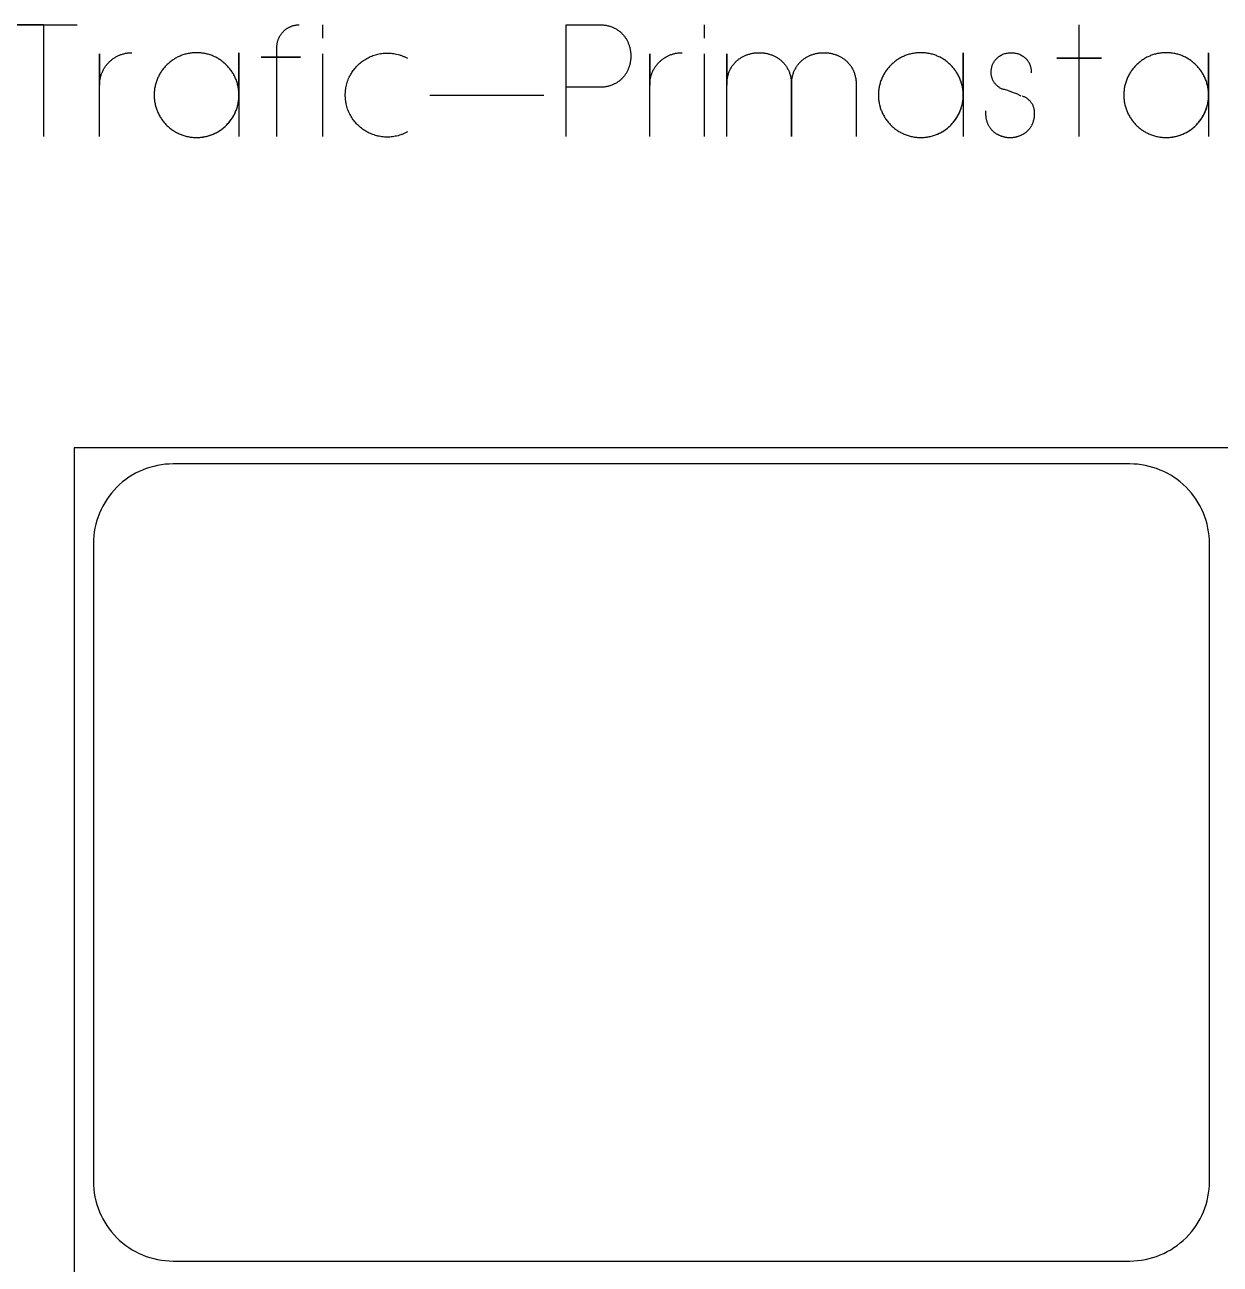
# Model space of a CAD drawing. Extents: x -888 to 5190, y -506 to 2808.
# Drawn here: x 2474 to 3223, y 1928 to 2705 of the extents above; entities that cross this region are included whole.
import ezdxf

# ---------------------------------------------------------------- set-up
doc = ezdxf.new("R2010")
doc.units = 0
doc.layers.add('DEFAULT_LAYER', color=1, linetype='CONTINUOUS')
doc.layers.add('T5_LOGOLAYER_21', color=18, linetype='CONTINUOUS')

msp = doc.modelspace()

# ---------------------------------------------------------------- linework, layer by layer
at = {"layer": 'DEFAULT_LAYER'}
msp.add_lwpolyline([(2504.5, 0), (3724.5, 0), (3724.5, 2440), (2504.5, 2440)], close=True, dxfattribs=at)
msp.add_lwpolyline([(2516.69, 1980, 0.414214), (2566.69, 1930), (3166.69, 1930, 0.414214), (3216.69, 1980), (3216.69, 2380, 0.414214), (3166.69, 2430), (2566.69, 2430, 0.414214), (2516.69, 2380)], format="xyb", close=True, dxfattribs=at)
at = {"layer": 'T5_LOGOLAYER_21'}
for points in [[(2485.57, 2635.47), (2485.57, 2705.47), (2464.57, 2705.47), (2506.57, 2705.47)], [(2631.78, 2635.47), (2631.78, 2685.17), (2621.98, 2685.17), (2646.48, 2685.17), (2631.78, 2685.17), (2631.78, 2691.47), (2631.78, 2691.83), (2631.8, 2692.19), (2631.82, 2692.55), (2631.85, 2692.9), (2631.89, 2693.25), (2631.94, 2693.6), (2632, 2693.95), (2632.07, 2694.29), (2632.14, 2694.63), (2632.22, 2694.97), (2632.31, 2695.3), (2632.41, 2695.63), (2632.52, 2695.96), (2632.63, 2696.28), (2632.76, 2696.6), (2632.89, 2696.91), (2633.02, 2697.23), (2633.17, 2697.53), (2633.32, 2697.84), (2633.48, 2698.14), (2633.64, 2698.43), (2633.81, 2698.72), (2633.99, 2699.01), (2634.18, 2699.29), (2634.37, 2699.57), (2634.57, 2699.84), (2634.77, 2700.11), (2634.98, 2700.37), (2635.2, 2700.63), (2635.42, 2700.88), (2635.65, 2701.12), (2635.89, 2701.36), (2636.13, 2701.6), (2636.37, 2701.83), (2636.62, 2702.05), (2636.88, 2702.27), (2637.14, 2702.48), (2637.41, 2702.68), (2637.68, 2702.88), (2637.96, 2703.07), (2638.24, 2703.26), (2638.52, 2703.44), (2638.82, 2703.61), (2639.11, 2703.77), (2639.41, 2703.93), (2639.71, 2704.08), (2640.02, 2704.23), (2640.33, 2704.36), (2640.65, 2704.49), (2640.97, 2704.61), (2641.29, 2704.73), (2641.62, 2704.83), (2641.95, 2704.93), (2642.28, 2705.02), (2642.62, 2705.11), (2642.96, 2705.18), (2643.3, 2705.25), (2643.65, 2705.3), (2644, 2705.35), (2644.35, 2705.39), (2644.7, 2705.43), (2645.06, 2705.45), (2645.42, 2705.46), (2645.78, 2705.47)], [(2660.48, 2697.07), (2660.48, 2705.47)], [(2813.13, 2635.47), (2813.13, 2705.47), (2834.13, 2705.47), (2834.73, 2705.46), (2835.33, 2705.44), (2835.92, 2705.41), (2836.5, 2705.36), (2837.07, 2705.29), (2837.63, 2705.22), (2838.18, 2705.13), (2838.72, 2705.03), (2839.25, 2704.91), (2839.77, 2704.79), (2840.28, 2704.65), (2840.79, 2704.5), (2841.28, 2704.34), (2841.76, 2704.16), (2842.24, 2703.98), (2842.7, 2703.78), (2843.16, 2703.58), (2843.6, 2703.36), (2844.04, 2703.13), (2844.46, 2702.9), (2844.88, 2702.65), (2845.28, 2702.39), (2845.68, 2702.13), (2846.07, 2701.85), (2846.45, 2701.57), (2846.82, 2701.27), (2847.18, 2700.97), (2847.52, 2700.66), (2847.86, 2700.34), (2848.19, 2700.02), (2848.51, 2699.68), (2848.83, 2699.34), (2849.13, 2699), (2849.42, 2698.64), (2849.7, 2698.28), (2849.97, 2697.91), (2850.24, 2697.54), (2850.49, 2697.16), (2850.74, 2696.77), (2850.97, 2696.38), (2851.19, 2695.98), (2851.41, 2695.58), (2851.62, 2695.17), (2851.81, 2694.76), (2852, 2694.34), (2852.18, 2693.92), (2852.34, 2693.49), (2852.5, 2693.07), (2852.65, 2692.63), (2852.79, 2692.2), (2852.92, 2691.76), (2853.04, 2691.32), (2853.15, 2690.87), (2853.25, 2690.43), (2853.34, 2689.98), (2853.42, 2689.52), (2853.49, 2689.07), (2853.55, 2688.62), (2853.61, 2688.16), (2853.65, 2687.7), (2853.68, 2687.25), (2853.71, 2686.79), (2853.72, 2686.33), (2853.73, 2685.87), (2853.72, 2685.41), (2853.71, 2684.95), (2853.68, 2684.49), (2853.65, 2684.03), (2853.61, 2683.58), (2853.55, 2683.12), (2853.49, 2682.67), (2853.42, 2682.21), (2853.34, 2681.76), (2853.25, 2681.31), (2853.15, 2680.87), (2853.04, 2680.42), (2852.92, 2679.98), (2852.79, 2679.54), (2852.65, 2679.1), (2852.5, 2678.67), (2852.34, 2678.24), (2852.18, 2677.82), (2852, 2677.4), (2851.81, 2676.98), (2851.62, 2676.57), (2851.41, 2676.16), (2851.19, 2675.76), (2850.97, 2675.36), (2850.74, 2674.97), (2850.49, 2674.58), (2850.24, 2674.2), (2849.97, 2673.83), (2849.7, 2673.46), (2849.42, 2673.1), (2849.13, 2672.74), (2848.83, 2672.39), (2848.51, 2672.05), (2848.19, 2671.72), (2847.86, 2671.39), (2847.52, 2671.08), (2847.18, 2670.77), (2846.82, 2670.46), (2846.45, 2670.17), (2846.07, 2669.89), (2845.68, 2669.61), (2845.28, 2669.34), (2844.88, 2669.09), (2844.46, 2668.84), (2844.04, 2668.6), (2843.6, 2668.38), (2843.16, 2668.16), (2842.7, 2667.95), (2842.24, 2667.76), (2841.76, 2667.57), (2841.28, 2667.4), (2840.79, 2667.24), (2840.28, 2667.09), (2839.77, 2666.95), (2839.25, 2666.82), (2838.72, 2666.71), (2838.18, 2666.61), (2837.63, 2666.52), (2837.07, 2666.44), (2836.5, 2666.38), (2835.92, 2666.33), (2835.33, 2666.3), (2834.73, 2666.28), (2834.13, 2666.27), (2813.13, 2666.27)], [(2899.93, 2697.07), (2899.93, 2705.47)], [(3135.03, 2635.47), (3135.03, 2684.47), (3121.03, 2684.47), (3149.03, 2684.47), (3135.03, 2684.47), (3135.03, 2705.47)], [(2520.57, 2635.47), (2520.57, 2687.27), (2520.57, 2667.67), (2520.58, 2668.19), (2520.6, 2668.72), (2520.63, 2669.23), (2520.67, 2669.75), (2520.73, 2670.26), (2520.8, 2670.76), (2520.88, 2671.27), (2520.97, 2671.77), (2521.08, 2672.26), (2521.2, 2672.75), (2521.33, 2673.23), (2521.47, 2673.71), (2521.62, 2674.19), (2521.79, 2674.66), (2521.96, 2675.12), (2522.15, 2675.58), (2522.35, 2676.04), (2522.56, 2676.48), (2522.77, 2676.92), (2523, 2677.36), (2523.24, 2677.79), (2523.49, 2678.21), (2523.75, 2678.63), (2524.02, 2679.03), (2524.3, 2679.44), (2524.59, 2679.83), (2524.88, 2680.22), (2525.19, 2680.6), (2525.5, 2680.97), (2525.83, 2681.34), (2526.16, 2681.69), (2526.5, 2682.04), (2526.85, 2682.38), (2527.2, 2682.71), (2527.57, 2683.04), (2527.94, 2683.35), (2528.32, 2683.66), (2528.71, 2683.96), (2529.1, 2684.24), (2529.51, 2684.52), (2529.92, 2684.79), (2530.33, 2685.05), (2530.75, 2685.3), (2531.18, 2685.54), (2531.62, 2685.77), (2532.06, 2685.99), (2532.51, 2686.19), (2532.96, 2686.39), (2533.42, 2686.58), (2533.88, 2686.75), (2534.35, 2686.92), (2534.83, 2687.07), (2535.31, 2687.21), (2535.79, 2687.34), (2536.28, 2687.46), (2536.78, 2687.57), (2537.27, 2687.66), (2537.78, 2687.74), (2538.28, 2687.81), (2538.79, 2687.87), (2539.31, 2687.91), (2539.83, 2687.95), (2540.35, 2687.96), (2540.87, 2687.97)], [(2581.38, 2634.77), (2582.08, 2634.78), (2582.77, 2634.81), (2583.46, 2634.85), (2584.15, 2634.91), (2584.83, 2634.99), (2585.5, 2635.09), (2586.17, 2635.2), (2586.83, 2635.33), (2587.49, 2635.48), (2588.14, 2635.64), (2588.79, 2635.82), (2589.42, 2636.01), (2590.05, 2636.22), (2590.68, 2636.44), (2591.29, 2636.68), (2591.9, 2636.93), (2592.5, 2637.2), (2593.1, 2637.48), (2593.68, 2637.78), (2594.26, 2638.09), (2594.82, 2638.41), (2595.38, 2638.75), (2595.93, 2639.1), (2596.47, 2639.46), (2597, 2639.84), (2597.52, 2640.23), (2598.04, 2640.63), (2598.54, 2641.04), (2599.03, 2641.47), (2599.51, 2641.9), (2599.98, 2642.35), (2600.43, 2642.81), (2600.88, 2643.28), (2601.32, 2643.76), (2601.74, 2644.25), (2602.15, 2644.75), (2602.55, 2645.27), (2602.94, 2645.79), (2603.31, 2646.32), (2603.68, 2646.86), (2604.03, 2647.41), (2604.36, 2647.97), (2604.68, 2648.53), (2604.99, 2649.11), (2605.29, 2649.69), (2605.57, 2650.29), (2605.84, 2650.89), (2606.09, 2651.49), (2606.33, 2652.11), (2606.55, 2652.73), (2606.76, 2653.36), (2606.95, 2654), (2607.13, 2654.64), (2607.29, 2655.29), (2607.43, 2655.94), (2607.56, 2656.6), (2607.67, 2657.27), (2607.77, 2657.94), (2607.85, 2658.62), (2607.91, 2659.3), (2607.95, 2659.98), (2607.98, 2660.67), (2607.99, 2661.37), (2607.98, 2662.07), (2607.98, 2687.97), (2607.98, 2635.47)], [(2660.48, 2635.47), (2660.48, 2687.27)], [(2713.59, 2638.27), (2713.17, 2638.05), (2712.76, 2637.84), (2712.35, 2637.63), (2711.93, 2637.44), (2711.51, 2637.25), (2711.1, 2637.07), (2710.68, 2636.9), (2710.26, 2636.73), (2709.84, 2636.58), (2709.42, 2636.43), (2708.57, 2636.15), (2707.73, 2635.91), (2706.88, 2635.69), (2706.03, 2635.51), (2705.18, 2635.36), (2704.33, 2635.23), (2703.48, 2635.14), (2702.64, 2635.07), (2701.79, 2635.03), (2700.95, 2635.02), (2700.11, 2635.03), (2699.27, 2635.08), (2698.44, 2635.14), (2697.61, 2635.24), (2696.79, 2635.36), (2695.97, 2635.51), (2695.16, 2635.68), (2694.36, 2635.88), (2693.57, 2636.11), (2692.78, 2636.35), (2692, 2636.62), (2691.23, 2636.92), (2690.47, 2637.24), (2689.73, 2637.58), (2688.99, 2637.94), (2688.26, 2638.33), (2687.55, 2638.74), (2686.85, 2639.17), (2686.16, 2639.62), (2685.49, 2640.09), (2684.83, 2640.59), (2684.19, 2641.1), (2683.56, 2641.63), (2682.95, 2642.19), (2682.36, 2642.76), (2681.78, 2643.35), (2681.22, 2643.96), (2680.68, 2644.59), (2680.16, 2645.23), (2679.66, 2645.9), (2679.18, 2646.58), (2678.72, 2647.27), (2678.28, 2647.99), (2677.87, 2648.72), (2677.47, 2649.46), (2677.1, 2650.22), (2676.76, 2651), (2676.43, 2651.79), (2676.14, 2652.6), (2675.86, 2653.42), (2675.62, 2654.25), (2675.4, 2655.1), (2675.21, 2655.95), (2675.12, 2656.39), (2675.05, 2656.83), (2674.97, 2657.27), (2674.91, 2657.71), (2674.85, 2658.16), (2674.8, 2658.61), (2674.76, 2659.06), (2674.73, 2659.52), (2674.7, 2659.98), (2674.68, 2660.44), (2674.67, 2660.9), (2674.67, 2661.37), (2674.67, 2661.84), (2674.68, 2662.3), (2674.7, 2662.76), (2674.73, 2663.22), (2674.76, 2663.68), (2674.8, 2664.13), (2674.85, 2664.58), (2674.91, 2665.03), (2674.97, 2665.47), (2675.05, 2665.91), (2675.21, 2666.78), (2675.4, 2667.64), (2675.62, 2668.49), (2675.86, 2669.32), (2676.14, 2670.14), (2676.43, 2670.95), (2676.76, 2671.74), (2677.1, 2672.52), (2677.47, 2673.28), (2677.87, 2674.02), (2678.28, 2674.75), (2678.72, 2675.47), (2679.18, 2676.16), (2679.66, 2676.84), (2680.16, 2677.51), (2680.68, 2678.15), (2681.22, 2678.78), (2681.78, 2679.39), (2682.36, 2679.98), (2682.95, 2680.55), (2683.56, 2681.1), (2684.19, 2681.64), (2684.83, 2682.15), (2685.49, 2682.64), (2686.16, 2683.12), (2686.85, 2683.57), (2687.55, 2684), (2688.26, 2684.41), (2688.99, 2684.79), (2689.73, 2685.16), (2690.47, 2685.5), (2691.23, 2685.82), (2692, 2686.11), (2692.78, 2686.38), (2693.57, 2686.63), (2694.36, 2686.86), (2695.16, 2687.05), (2695.97, 2687.23), (2696.79, 2687.37), (2697.61, 2687.5), (2698.44, 2687.59), (2699.27, 2687.66), (2700.11, 2687.71), (2700.95, 2687.72), (2701.79, 2687.71), (2702.64, 2687.67), (2703.48, 2687.6), (2704.33, 2687.51), (2705.18, 2687.38), (2706.03, 2687.23), (2706.88, 2687.04), (2707.73, 2686.83), (2708.57, 2686.59), (2709, 2686.45), (2709.42, 2686.31), (2709.84, 2686.16), (2710.26, 2686.01), (2710.68, 2685.84), (2711.1, 2685.67), (2711.51, 2685.49), (2711.93, 2685.3), (2712.35, 2685.11), (2712.76, 2684.9), (2713.17, 2684.69), (2713.59, 2684.47)], [(2865.63, 2635.47), (2865.63, 2687.27), (2865.63, 2667.67), (2865.63, 2668.19), (2865.65, 2668.72), (2865.68, 2669.23), (2865.72, 2669.75), (2865.78, 2670.26), (2865.85, 2670.76), (2865.93, 2671.27), (2866.03, 2671.77), (2866.13, 2672.26), (2866.25, 2672.75), (2866.38, 2673.23), (2866.52, 2673.71), (2866.68, 2674.19), (2866.84, 2674.66), (2867.02, 2675.12), (2867.2, 2675.58), (2867.4, 2676.04), (2867.61, 2676.48), (2867.83, 2676.92), (2868.06, 2677.36), (2868.3, 2677.79), (2868.55, 2678.21), (2868.8, 2678.63), (2869.07, 2679.03), (2869.35, 2679.44), (2869.64, 2679.83), (2869.94, 2680.22), (2870.24, 2680.6), (2870.56, 2680.97), (2870.88, 2681.34), (2871.21, 2681.69), (2871.55, 2682.04), (2871.9, 2682.38), (2872.26, 2682.71), (2872.62, 2683.04), (2873, 2683.35), (2873.38, 2683.66), (2873.76, 2683.96), (2874.16, 2684.24), (2874.56, 2684.52), (2874.97, 2684.79), (2875.38, 2685.05), (2875.81, 2685.3), (2876.24, 2685.54), (2876.67, 2685.77), (2877.11, 2685.99), (2877.56, 2686.19), (2878.01, 2686.39), (2878.47, 2686.58), (2878.94, 2686.75), (2879.41, 2686.92), (2879.88, 2687.07), (2880.36, 2687.21), (2880.85, 2687.34), (2881.34, 2687.46), (2881.83, 2687.57), (2882.33, 2687.66), (2882.83, 2687.74), (2883.34, 2687.81), (2883.85, 2687.87), (2884.36, 2687.91), (2884.88, 2687.95), (2885.4, 2687.96), (2885.93, 2687.97)], [(2899.93, 2635.47), (2899.93, 2687.27)], [(2913.93, 2635.47), (2913.93, 2687.27), (2913.93, 2667.67), (2913.93, 2668.3), (2913.96, 2668.92), (2913.99, 2669.53), (2914.04, 2670.13), (2914.11, 2670.72), (2914.19, 2671.3), (2914.28, 2671.87), (2914.38, 2672.43), (2914.5, 2672.98), (2914.63, 2673.52), (2914.77, 2674.05), (2914.93, 2674.57), (2915.1, 2675.08), (2915.28, 2675.58), (2915.47, 2676.07), (2915.67, 2676.55), (2915.88, 2677.02), (2916.11, 2677.48), (2916.34, 2677.93), (2916.59, 2678.37), (2916.85, 2678.81), (2917.11, 2679.23), (2917.39, 2679.64), (2917.67, 2680.04), (2917.97, 2680.43), (2918.27, 2680.81), (2918.58, 2681.18), (2918.9, 2681.55), (2919.23, 2681.9), (2919.57, 2682.24), (2919.92, 2682.57), (2920.27, 2682.89), (2920.63, 2683.21), (2921, 2683.51), (2921.37, 2683.8), (2921.75, 2684.08), (2922.14, 2684.36), (2922.54, 2684.62), (2922.94, 2684.87), (2923.34, 2685.11), (2923.75, 2685.35), (2924.17, 2685.57), (2924.59, 2685.78), (2925.02, 2685.99), (2925.45, 2686.18), (2925.89, 2686.36), (2926.33, 2686.54), (2926.77, 2686.7), (2927.22, 2686.85), (2927.67, 2687), (2928.13, 2687.13), (2928.58, 2687.26), (2929.04, 2687.37), (2929.51, 2687.47), (2929.97, 2687.57), (2930.44, 2687.65), (2930.91, 2687.73), (2931.38, 2687.79), (2931.85, 2687.85), (2932.33, 2687.89), (2932.8, 2687.92), (2933.27, 2687.95), (2933.75, 2687.96), (2934.23, 2687.97), (2934.7, 2687.96), (2935.18, 2687.95), (2935.65, 2687.92), (2936.13, 2687.89), (2936.6, 2687.85), (2937.07, 2687.79), (2937.54, 2687.73), (2938.01, 2687.65), (2938.48, 2687.57), (2938.95, 2687.47), (2939.41, 2687.37), (2939.87, 2687.26), (2940.33, 2687.13), (2940.78, 2687), (2941.23, 2686.85), (2941.68, 2686.7), (2942.12, 2686.54), (2942.56, 2686.36), (2943, 2686.18), (2943.43, 2685.99), (2943.86, 2685.78), (2944.28, 2685.57), (2944.7, 2685.35), (2945.11, 2685.11), (2945.52, 2684.87), (2945.92, 2684.62), (2946.31, 2684.36), (2946.7, 2684.08), (2947.08, 2683.8), (2947.45, 2683.51), (2947.82, 2683.21), (2948.18, 2682.89), (2948.54, 2682.57), (2948.88, 2682.24), (2949.22, 2681.9), (2949.55, 2681.55), (2949.87, 2681.18), (2950.18, 2680.81), (2950.48, 2680.43), (2950.78, 2680.04), (2951.06, 2679.64), (2951.34, 2679.23), (2951.61, 2678.81), (2951.86, 2678.37), (2952.11, 2677.93), (2952.34, 2677.48), (2952.57, 2677.02), (2952.78, 2676.55), (2952.98, 2676.07), (2953.18, 2675.58), (2953.35, 2675.08), (2953.52, 2674.57), (2953.68, 2674.05), (2953.82, 2673.52), (2953.95, 2672.98), (2954.07, 2672.43), (2954.18, 2671.87), (2954.27, 2671.3), (2954.34, 2670.72), (2954.41, 2670.13), (2954.46, 2669.53), (2954.5, 2668.92), (2954.52, 2668.3), (2954.53, 2667.67), (2954.53, 2635.47), (2954.53, 2667.67), (2954.53, 2668.3), (2954.56, 2668.92), (2954.59, 2669.53), (2954.64, 2670.13), (2954.71, 2670.72), (2954.79, 2671.3), (2954.88, 2671.87), (2954.98, 2672.43), (2955.1, 2672.98), (2955.23, 2673.52), (2955.37, 2674.05), (2955.53, 2674.57), (2955.7, 2675.08), (2955.88, 2675.58), (2956.07, 2676.07), (2956.27, 2676.55), (2956.48, 2677.02), (2956.71, 2677.48), (2956.94, 2677.93), (2957.19, 2678.37), (2957.45, 2678.81), (2957.71, 2679.23), (2957.99, 2679.64), (2958.27, 2680.04), (2958.57, 2680.43), (2958.87, 2680.81), (2959.18, 2681.18), (2959.5, 2681.55), (2959.83, 2681.9), (2960.17, 2682.24), (2960.52, 2682.57), (2960.87, 2682.89), (2961.23, 2683.21), (2961.6, 2683.51), (2961.97, 2683.8), (2962.35, 2684.08), (2962.74, 2684.36), (2963.14, 2684.62), (2963.54, 2684.87), (2963.94, 2685.11), (2964.35, 2685.35), (2964.77, 2685.57), (2965.19, 2685.78), (2965.62, 2685.99), (2966.05, 2686.18), (2966.49, 2686.36), (2966.93, 2686.54), (2967.37, 2686.7), (2967.82, 2686.85), (2968.27, 2687), (2968.73, 2687.13), (2969.18, 2687.26), (2969.64, 2687.37), (2970.11, 2687.47), (2970.57, 2687.57), (2971.04, 2687.65), (2971.51, 2687.73), (2971.98, 2687.79), (2972.45, 2687.85), (2972.93, 2687.89), (2973.4, 2687.92), (2973.87, 2687.95), (2974.35, 2687.96), (2974.83, 2687.97), (2975.3, 2687.96), (2975.78, 2687.95), (2976.25, 2687.92), (2976.73, 2687.89), (2977.2, 2687.85), (2977.67, 2687.79), (2978.14, 2687.73), (2978.61, 2687.65), (2979.08, 2687.57), (2979.55, 2687.47), (2980.01, 2687.37), (2980.47, 2687.26), (2980.93, 2687.13), (2981.38, 2687), (2981.83, 2686.85), (2982.28, 2686.7), (2982.72, 2686.54), (2983.16, 2686.36), (2983.6, 2686.18), (2984.03, 2685.99), (2984.46, 2685.78), (2984.88, 2685.57), (2985.3, 2685.35), (2985.71, 2685.11), (2986.12, 2684.87), (2986.52, 2684.62), (2986.91, 2684.36), (2987.3, 2684.08), (2987.68, 2683.8), (2988.05, 2683.51), (2988.42, 2683.21), (2988.78, 2682.89), (2989.14, 2682.57), (2989.48, 2682.24), (2989.82, 2681.9), (2990.15, 2681.55), (2990.47, 2681.18), (2990.78, 2680.81), (2991.08, 2680.43), (2991.38, 2680.04), (2991.66, 2679.64), (2991.94, 2679.23), (2992.21, 2678.81), (2992.46, 2678.37), (2992.71, 2677.93), (2992.94, 2677.48), (2993.17, 2677.02), (2993.38, 2676.55), (2993.58, 2676.07), (2993.78, 2675.58), (2993.95, 2675.08), (2994.12, 2674.57), (2994.28, 2674.05), (2994.42, 2673.52), (2994.55, 2672.98), (2994.67, 2672.43), (2994.78, 2671.87), (2994.87, 2671.3), (2994.94, 2670.72), (2995.01, 2670.13), (2995.06, 2669.53), (2995.1, 2668.92), (2995.12, 2668.3), (2995.13, 2667.67), (2995.13, 2635.47)], [(3035.63, 2634.77), (3036.33, 2634.78), (3037.03, 2634.81), (3037.72, 2634.85), (3038.4, 2634.91), (3039.08, 2634.99), (3039.76, 2635.09), (3040.42, 2635.2), (3041.09, 2635.33), (3041.74, 2635.48), (3042.4, 2635.64), (3043.04, 2635.82), (3043.68, 2636.01), (3044.31, 2636.22), (3044.93, 2636.44), (3045.55, 2636.68), (3046.16, 2636.93), (3046.76, 2637.2), (3047.35, 2637.48), (3047.93, 2637.78), (3048.51, 2638.09), (3049.08, 2638.41), (3049.64, 2638.75), (3050.19, 2639.1), (3050.73, 2639.46), (3051.26, 2639.84), (3051.78, 2640.23), (3052.29, 2640.63), (3052.79, 2641.04), (3053.28, 2641.47), (3053.76, 2641.9), (3054.23, 2642.35), (3054.69, 2642.81), (3055.13, 2643.28), (3055.57, 2643.76), (3055.99, 2644.25), (3056.41, 2644.75), (3056.81, 2645.27), (3057.19, 2645.79), (3057.57, 2646.32), (3057.93, 2646.86), (3058.28, 2647.41), (3058.62, 2647.97), (3058.94, 2648.53), (3059.25, 2649.11), (3059.54, 2649.69), (3059.82, 2650.29), (3060.09, 2650.89), (3060.34, 2651.49), (3060.58, 2652.11), (3060.8, 2652.73), (3061.01, 2653.36), (3061.2, 2654), (3061.38, 2654.64), (3061.54, 2655.29), (3061.68, 2655.94), (3061.81, 2656.6), (3061.93, 2657.27), (3062.02, 2657.94), (3062.1, 2658.62), (3062.16, 2659.3), (3062.21, 2659.98), (3062.23, 2660.67), (3062.24, 2661.37), (3062.23, 2662.07), (3062.23, 2687.97), (3062.23, 2635.47)], [(3098.63, 2660.67), (3095.83, 2662.07), (3093.73, 2662.77), (3090.23, 2664.17), (3088.13, 2664.87), (3087.43, 2664.87), (3087.01, 2665.02), (3086.6, 2665.19), (3086.2, 2665.37), (3085.81, 2665.57), (3085.43, 2665.78), (3085.06, 2666), (3084.7, 2666.24), (3084.34, 2666.49), (3084, 2666.76), (3083.67, 2667.03), (3083.35, 2667.32), (3083.05, 2667.62), (3082.75, 2667.92), (3082.47, 2668.24), (3082.2, 2668.57), (3081.94, 2668.91), (3081.69, 2669.26), (3081.46, 2669.62), (3081.24, 2669.99), (3081.03, 2670.36), (3080.84, 2670.74), (3080.66, 2671.13), (3080.5, 2671.53), (3080.35, 2671.94), (3080.22, 2672.35), (3080.1, 2672.76), (3080, 2673.19), (3079.91, 2673.61), (3079.84, 2674.05), (3079.79, 2674.48), (3079.75, 2674.92), (3079.73, 2675.37), (3079.74, 2675.76), (3079.75, 2676.14), (3079.77, 2676.52), (3079.8, 2676.89), (3079.85, 2677.26), (3079.89, 2677.62), (3079.95, 2677.97), (3080.02, 2678.32), (3080.09, 2678.66), (3080.17, 2679), (3080.26, 2679.33), (3080.36, 2679.65), (3080.46, 2679.97), (3080.57, 2680.28), (3080.69, 2680.58), (3080.82, 2680.88), (3080.95, 2681.17), (3081.09, 2681.46), (3081.23, 2681.74), (3081.39, 2682.01), (3081.54, 2682.28), (3081.71, 2682.54), (3081.88, 2682.8), (3082.06, 2683.05), (3082.24, 2683.29), (3082.43, 2683.53), (3082.62, 2683.76), (3082.82, 2683.98), (3083.03, 2684.2), (3083.24, 2684.41), (3083.45, 2684.62), (3083.67, 2684.82), (3083.89, 2685.01), (3084.12, 2685.2), (3084.59, 2685.56), (3085.08, 2685.89), (3085.58, 2686.2), (3086.09, 2686.48), (3086.62, 2686.74), (3087.16, 2686.97), (3087.71, 2687.18), (3088.26, 2687.37), (3088.83, 2687.53), (3089.4, 2687.66), (3089.98, 2687.77), (3090.57, 2687.86), (3091.15, 2687.92), (3091.74, 2687.96), (3092.33, 2687.97), (3092.92, 2687.96), (3093.51, 2687.92), (3094.1, 2687.86), (3094.68, 2687.77), (3095.26, 2687.66), (3095.83, 2687.53), (3096.4, 2687.37), (3096.96, 2687.18), (3097.51, 2686.97), (3098.05, 2686.74), (3098.57, 2686.48), (3099.09, 2686.2), (3099.59, 2685.89), (3100.07, 2685.56), (3100.54, 2685.2), (3100.77, 2685.01), (3101, 2684.82), (3101.21, 2684.62), (3101.43, 2684.41), (3101.64, 2684.2), (3101.84, 2683.98), (3102.04, 2683.76), (3102.24, 2683.53), (3102.42, 2683.29), (3102.61, 2683.05), (3102.78, 2682.8), (3102.96, 2682.54), (3103.12, 2682.28), (3103.28, 2682.01), (3103.43, 2681.74), (3103.58, 2681.46), (3103.72, 2681.17), (3103.85, 2680.88), (3103.98, 2680.58), (3104.09, 2680.28), (3104.21, 2679.97), (3104.31, 2679.65), (3104.41, 2679.33), (3104.5, 2679), (3104.58, 2678.66), (3104.65, 2678.32), (3104.71, 2677.97), (3104.77, 2677.62), (3104.82, 2677.26), (3104.86, 2676.89), (3104.89, 2676.52), (3104.91, 2676.14), (3104.93, 2675.76), (3104.93, 2675.37)], [(3189.54, 2634.77), (3190.24, 2634.78), (3190.93, 2634.81), (3191.62, 2634.85), (3192.31, 2634.91), (3192.99, 2634.99), (3193.66, 2635.09), (3194.33, 2635.2), (3194.99, 2635.33), (3195.65, 2635.48), (3196.3, 2635.64), (3196.95, 2635.82), (3197.58, 2636.01), (3198.21, 2636.22), (3198.84, 2636.44), (3199.45, 2636.68), (3200.06, 2636.93), (3200.66, 2637.2), (3201.26, 2637.48), (3201.84, 2637.78), (3202.42, 2638.09), (3202.98, 2638.41), (3203.54, 2638.75), (3204.09, 2639.1), (3204.63, 2639.46), (3205.16, 2639.84), (3205.68, 2640.23), (3206.2, 2640.63), (3206.7, 2641.04), (3207.19, 2641.47), (3207.67, 2641.9), (3208.14, 2642.35), (3208.59, 2642.81), (3209.04, 2643.28), (3209.48, 2643.76), (3209.9, 2644.25), (3210.31, 2644.75), (3210.71, 2645.27), (3211.1, 2645.79), (3211.47, 2646.32), (3211.84, 2646.86), (3212.19, 2647.41), (3212.52, 2647.97), (3212.84, 2648.53), (3213.15, 2649.11), (3213.45, 2649.69), (3213.73, 2650.29), (3214, 2650.89), (3214.25, 2651.49), (3214.49, 2652.11), (3214.71, 2652.73), (3214.92, 2653.36), (3215.11, 2654), (3215.29, 2654.64), (3215.45, 2655.29), (3215.59, 2655.94), (3215.72, 2656.6), (3215.83, 2657.27), (3215.93, 2657.94), (3216.01, 2658.62), (3216.07, 2659.3), (3216.11, 2659.98), (3216.14, 2660.67), (3216.15, 2661.37), (3216.14, 2662.07), (3216.14, 2687.97), (3216.14, 2635.47)], [(2727.73, 2661.37), (2799.13, 2661.37)], [(3076.23, 2651.57), (3076.23, 2650.17), (3076.24, 2649.69), (3076.25, 2649.22), (3076.28, 2648.76), (3076.32, 2648.3), (3076.37, 2647.86), (3076.43, 2647.42), (3076.5, 2646.98), (3076.58, 2646.56), (3076.67, 2646.14), (3076.77, 2645.73), (3076.88, 2645.33), (3076.99, 2644.94), (3077.12, 2644.55), (3077.26, 2644.17), (3077.4, 2643.8), (3077.56, 2643.43), (3077.72, 2643.07), (3077.89, 2642.72), (3078.07, 2642.38), (3078.25, 2642.05), (3078.45, 2641.72), (3078.65, 2641.4), (3078.86, 2641.09), (3079.08, 2640.78), (3079.3, 2640.49), (3079.53, 2640.2), (3079.77, 2639.92), (3080.01, 2639.64), (3080.26, 2639.37), (3080.52, 2639.12), (3080.78, 2638.86), (3081.05, 2638.62), (3081.32, 2638.38), (3081.6, 2638.15), (3081.88, 2637.93), (3082.17, 2637.72), (3082.47, 2637.51), (3082.76, 2637.31), (3083.07, 2637.12), (3083.38, 2636.93), (3083.69, 2636.76), (3084, 2636.59), (3084.33, 2636.43), (3084.65, 2636.27), (3084.98, 2636.13), (3085.31, 2635.99), (3085.64, 2635.86), (3085.98, 2635.73), (3086.32, 2635.61), (3086.66, 2635.51), (3087.01, 2635.4), (3087.35, 2635.31), (3087.7, 2635.22), (3088.05, 2635.14), (3088.41, 2635.07), (3088.76, 2635.01), (3089.12, 2634.95), (3089.47, 2634.9), (3089.83, 2634.86), (3090.19, 2634.83), (3090.55, 2634.8), (3090.91, 2634.78), (3091.27, 2634.77), (3091.63, 2634.77), (3091.99, 2634.77), (3092.35, 2634.78), (3092.71, 2634.8), (3093.07, 2634.83), (3093.43, 2634.86), (3093.79, 2634.9), (3094.15, 2634.95), (3094.51, 2635.01), (3094.86, 2635.07), (3095.21, 2635.14), (3095.56, 2635.22), (3095.91, 2635.31), (3096.26, 2635.4), (3096.61, 2635.51), (3096.95, 2635.61), (3097.29, 2635.73), (3097.62, 2635.86), (3097.96, 2635.99), (3098.29, 2636.13), (3098.62, 2636.27), (3098.94, 2636.43), (3099.26, 2636.59), (3099.58, 2636.76), (3099.89, 2636.93), (3100.2, 2637.12), (3100.5, 2637.31), (3100.8, 2637.51), (3101.09, 2637.72), (3101.38, 2637.93), (3101.67, 2638.15), (3101.95, 2638.38), (3102.22, 2638.62), (3102.49, 2638.86), (3102.75, 2639.12), (3103.01, 2639.37), (3103.26, 2639.64), (3103.5, 2639.92), (3103.74, 2640.2), (3103.97, 2640.49), (3104.19, 2640.78), (3104.41, 2641.09), (3104.62, 2641.4), (3104.82, 2641.72), (3105.01, 2642.05), (3105.2, 2642.38), (3105.38, 2642.72), (3105.55, 2643.07), (3105.71, 2643.43), (3105.86, 2643.8), (3106.01, 2644.17), (3106.14, 2644.55), (3106.27, 2644.94), (3106.39, 2645.33), (3106.5, 2645.73), (3106.6, 2646.14), (3106.69, 2646.56), (3106.77, 2646.98), (3106.84, 2647.42), (3106.9, 2647.86), (3106.94, 2648.3), (3106.98, 2648.76), (3107.01, 2649.22), (3107.03, 2649.69), (3107.03, 2650.17), (3107.02, 2650.62), (3107, 2651.06), (3106.96, 2651.51), (3106.89, 2651.94), (3106.82, 2652.37), (3106.72, 2652.8), (3106.61, 2653.22), (3106.48, 2653.64), (3106.34, 2654.05), (3106.18, 2654.45), (3106, 2654.84), (3105.81, 2655.23), (3105.61, 2655.61), (3105.39, 2655.98), (3105.16, 2656.34), (3104.91, 2656.69), (3104.65, 2657.03), (3104.38, 2657.36), (3104.09, 2657.68), (3103.79, 2657.99), (3103.48, 2658.28), (3103.16, 2658.57), (3102.82, 2658.84), (3102.48, 2659.1), (3102.12, 2659.35), (3101.75, 2659.58), (3101.37, 2659.8), (3100.98, 2660), (3100.58, 2660.19), (3100.18, 2660.37), (3099.76, 2660.53), (3099.33, 2660.67)]]:
    msp.add_lwpolyline(points, dxfattribs=at)
for points in [[(2581.38, 2634.77), (2582.07, 2634.78), (2582.75, 2634.8), (2583.43, 2634.85), (2584.1, 2634.91), (2584.77, 2634.98), (2585.43, 2635.08), (2586.09, 2635.18), (2586.74, 2635.31), (2587.39, 2635.45), (2588.03, 2635.61), (2588.66, 2635.78), (2589.29, 2635.96), (2589.91, 2636.17), (2590.53, 2636.38), (2591.13, 2636.61), (2591.73, 2636.86), (2592.33, 2637.12), (2592.91, 2637.39), (2593.49, 2637.68), (2594.06, 2637.98), (2594.62, 2638.29), (2595.17, 2638.62), (2595.72, 2638.96), (2596.25, 2639.31), (2596.78, 2639.68), (2597.29, 2640.05), (2597.8, 2640.44), (2598.3, 2640.84), (2598.79, 2641.26), (2599.26, 2641.68), (2599.73, 2642.11), (2600.19, 2642.56), (2600.63, 2643.02), (2601.07, 2643.48), (2601.49, 2643.96), (2601.91, 2644.45), (2602.31, 2644.95), (2602.69, 2645.45), (2603.07, 2645.97), (2603.44, 2646.5), (2603.79, 2647.03), (2604.13, 2647.58), (2604.46, 2648.13), (2604.77, 2648.69), (2605.07, 2649.26), (2605.36, 2649.84), (2605.63, 2650.42), (2605.89, 2651.02), (2606.13, 2651.62), (2606.37, 2652.22), (2606.58, 2652.84), (2606.78, 2653.46), (2606.97, 2654.09), (2607.14, 2654.72), (2607.3, 2655.36), (2607.44, 2656.01), (2607.56, 2656.66), (2607.67, 2657.32), (2607.77, 2657.98), (2607.84, 2658.65), (2607.9, 2659.32), (2607.94, 2660), (2607.97, 2660.68), (2607.98, 2661.37), (2607.97, 2662.06), (2607.94, 2662.74), (2607.9, 2663.42), (2607.84, 2664.09), (2607.77, 2664.76), (2607.67, 2665.42), (2607.56, 2666.08), (2607.44, 2666.73), (2607.3, 2667.38), (2607.14, 2668.02), (2606.97, 2668.65), (2606.78, 2669.28), (2606.58, 2669.9), (2606.37, 2670.51), (2606.13, 2671.12), (2605.89, 2671.72), (2605.63, 2672.32), (2605.36, 2672.9), (2605.07, 2673.48), (2604.77, 2674.05), (2604.46, 2674.61), (2604.13, 2675.16), (2603.79, 2675.71), (2603.44, 2676.24), (2603.07, 2676.77), (2602.69, 2677.28), (2602.31, 2677.79), (2601.91, 2678.29), (2601.49, 2678.78), (2601.07, 2679.25), (2600.63, 2679.72), (2600.19, 2680.18), (2599.73, 2680.62), (2599.26, 2681.06), (2598.79, 2681.48), (2598.3, 2681.89), (2597.8, 2682.3), (2597.29, 2682.68), (2596.78, 2683.06), (2596.25, 2683.43), (2595.72, 2683.78), (2595.17, 2684.12), (2594.62, 2684.44), (2594.06, 2684.76), (2593.49, 2685.06), (2592.91, 2685.35), (2592.33, 2685.62), (2591.73, 2685.88), (2591.13, 2686.12), (2590.53, 2686.35), (2589.91, 2686.57), (2589.29, 2686.77), (2588.66, 2686.96), (2588.03, 2687.13), (2587.39, 2687.29), (2586.74, 2687.43), (2586.09, 2687.55), (2585.43, 2687.66), (2584.77, 2687.76), (2584.1, 2687.83), (2583.43, 2687.89), (2582.75, 2687.93), (2582.07, 2687.96), (2581.38, 2687.97), (2580.69, 2687.96), (2580.01, 2687.93), (2579.33, 2687.89), (2578.66, 2687.83), (2577.99, 2687.76), (2577.33, 2687.66), (2576.67, 2687.55), (2576.02, 2687.43), (2575.37, 2687.29), (2574.73, 2687.13), (2574.1, 2686.96), (2573.47, 2686.77), (2572.85, 2686.57), (2572.23, 2686.35), (2571.63, 2686.12), (2571.03, 2685.88), (2570.43, 2685.62), (2569.85, 2685.35), (2569.27, 2685.06), (2568.7, 2684.76), (2568.14, 2684.44), (2567.59, 2684.12), (2567.04, 2683.78), (2566.51, 2683.43), (2565.98, 2683.06), (2565.46, 2682.68), (2564.96, 2682.3), (2564.46, 2681.89), (2563.97, 2681.48), (2563.49, 2681.06), (2563.03, 2680.62), (2562.57, 2680.18), (2562.12, 2679.72), (2561.69, 2679.25), (2561.27, 2678.78), (2560.85, 2678.29), (2560.45, 2677.79), (2560.06, 2677.28), (2559.69, 2676.77), (2559.32, 2676.24), (2558.97, 2675.71), (2558.63, 2675.16), (2558.3, 2674.61), (2557.99, 2674.05), (2557.69, 2673.48), (2557.4, 2672.9), (2557.13, 2672.32), (2556.87, 2671.72), (2556.62, 2671.12), (2556.39, 2670.51), (2556.18, 2669.9), (2555.98, 2669.28), (2555.79, 2668.65), (2555.62, 2668.02), (2555.46, 2667.38), (2555.32, 2666.73), (2555.19, 2666.08), (2555.09, 2665.42), (2554.99, 2664.76), (2554.92, 2664.09), (2554.86, 2663.42), (2554.81, 2662.74), (2554.79, 2662.06), (2554.78, 2661.37), (2554.79, 2660.68), (2554.81, 2660), (2554.86, 2659.32), (2554.92, 2658.65), (2554.99, 2657.98), (2555.09, 2657.32), (2555.19, 2656.66), (2555.32, 2656.01), (2555.46, 2655.36), (2555.62, 2654.72), (2555.79, 2654.09), (2555.98, 2653.46), (2556.18, 2652.84), (2556.39, 2652.22), (2556.62, 2651.62), (2556.87, 2651.02), (2557.13, 2650.42), (2557.4, 2649.84), (2557.69, 2649.26), (2557.99, 2648.69), (2558.3, 2648.13), (2558.63, 2647.58), (2558.97, 2647.03), (2559.32, 2646.5), (2559.69, 2645.97), (2560.06, 2645.45), (2560.45, 2644.95), (2560.85, 2644.45), (2561.27, 2643.96), (2561.69, 2643.48), (2562.12, 2643.02), (2562.57, 2642.56), (2563.03, 2642.11), (2563.49, 2641.68), (2563.97, 2641.26), (2564.46, 2640.84), (2564.96, 2640.44), (2565.46, 2640.05), (2565.98, 2639.68), (2566.51, 2639.31), (2567.04, 2638.96), (2567.59, 2638.62), (2568.14, 2638.29), (2568.7, 2637.98), (2569.27, 2637.68), (2569.85, 2637.39), (2570.43, 2637.12), (2571.03, 2636.86), (2571.63, 2636.61), (2572.23, 2636.38), (2572.85, 2636.17), (2573.47, 2635.96), (2574.1, 2635.78), (2574.73, 2635.61), (2575.37, 2635.45), (2576.02, 2635.31), (2576.67, 2635.18), (2577.33, 2635.08), (2577.99, 2634.98), (2578.66, 2634.91), (2579.33, 2634.85), (2580.01, 2634.8), (2580.69, 2634.78)], [(3035.63, 2634.77), (3036.32, 2634.78), (3037, 2634.8), (3037.68, 2634.85), (3038.35, 2634.91), (3039.02, 2634.98), (3039.68, 2635.08), (3040.34, 2635.18), (3040.99, 2635.31), (3041.64, 2635.45), (3042.28, 2635.61), (3042.91, 2635.78), (3043.54, 2635.96), (3044.16, 2636.17), (3044.78, 2636.38), (3045.39, 2636.61), (3045.99, 2636.86), (3046.58, 2637.12), (3047.16, 2637.39), (3047.74, 2637.68), (3048.31, 2637.98), (3048.87, 2638.29), (3049.43, 2638.62), (3049.97, 2638.96), (3050.5, 2639.31), (3051.03, 2639.68), (3051.55, 2640.05), (3052.06, 2640.44), (3052.55, 2640.84), (3053.04, 2641.26), (3053.52, 2641.68), (3053.99, 2642.11), (3054.44, 2642.56), (3054.89, 2643.02), (3055.32, 2643.48), (3055.75, 2643.96), (3056.16, 2644.45), (3056.56, 2644.95), (3056.95, 2645.45), (3057.33, 2645.97), (3057.69, 2646.5), (3058.04, 2647.03), (3058.38, 2647.58), (3058.71, 2648.13), (3059.02, 2648.69), (3059.32, 2649.26), (3059.61, 2649.84), (3059.88, 2650.42), (3060.14, 2651.02), (3060.39, 2651.62), (3060.62, 2652.22), (3060.84, 2652.84), (3061.04, 2653.46), (3061.22, 2654.09), (3061.4, 2654.72), (3061.55, 2655.36), (3061.69, 2656.01), (3061.82, 2656.66), (3061.93, 2657.32), (3062.02, 2657.98), (3062.1, 2658.65), (3062.16, 2659.32), (3062.2, 2660), (3062.22, 2660.68), (3062.23, 2661.37), (3062.22, 2662.06), (3062.2, 2662.74), (3062.16, 2663.42), (3062.1, 2664.09), (3062.02, 2664.76), (3061.93, 2665.42), (3061.82, 2666.08), (3061.69, 2666.73), (3061.55, 2667.38), (3061.4, 2668.02), (3061.22, 2668.65), (3061.04, 2669.28), (3060.84, 2669.9), (3060.62, 2670.51), (3060.39, 2671.12), (3060.14, 2671.72), (3059.88, 2672.32), (3059.61, 2672.9), (3059.32, 2673.48), (3059.02, 2674.05), (3058.71, 2674.61), (3058.38, 2675.16), (3058.04, 2675.71), (3057.69, 2676.24), (3057.33, 2676.77), (3056.95, 2677.28), (3056.56, 2677.79), (3056.16, 2678.29), (3055.75, 2678.78), (3055.32, 2679.25), (3054.89, 2679.72), (3054.44, 2680.18), (3053.99, 2680.62), (3053.52, 2681.06), (3053.04, 2681.48), (3052.55, 2681.89), (3052.06, 2682.3), (3051.55, 2682.68), (3051.03, 2683.06), (3050.5, 2683.43), (3049.97, 2683.78), (3049.43, 2684.12), (3048.87, 2684.44), (3048.31, 2684.76), (3047.74, 2685.06), (3047.16, 2685.35), (3046.58, 2685.62), (3045.99, 2685.88), (3045.39, 2686.12), (3044.78, 2686.35), (3044.16, 2686.57), (3043.54, 2686.77), (3042.91, 2686.96), (3042.28, 2687.13), (3041.64, 2687.29), (3040.99, 2687.43), (3040.34, 2687.55), (3039.68, 2687.66), (3039.02, 2687.76), (3038.35, 2687.83), (3037.68, 2687.89), (3037, 2687.93), (3036.32, 2687.96), (3035.63, 2687.97), (3034.95, 2687.96), (3034.26, 2687.93), (3033.59, 2687.89), (3032.91, 2687.83), (3032.24, 2687.76), (3031.58, 2687.66), (3030.92, 2687.55), (3030.27, 2687.43), (3029.63, 2687.29), (3028.98, 2687.13), (3028.35, 2686.96), (3027.72, 2686.77), (3027.1, 2686.57), (3026.49, 2686.35), (3025.88, 2686.12), (3025.28, 2685.88), (3024.69, 2685.62), (3024.1, 2685.35), (3023.52, 2685.06), (3022.95, 2684.76), (3022.39, 2684.44), (3021.84, 2684.12), (3021.3, 2683.78), (3020.76, 2683.43), (3020.23, 2683.06), (3019.72, 2682.68), (3019.21, 2682.3), (3018.71, 2681.89), (3018.22, 2681.48), (3017.75, 2681.06), (3017.28, 2680.62), (3016.82, 2680.18), (3016.38, 2679.72), (3015.94, 2679.25), (3015.52, 2678.78), (3015.11, 2678.29), (3014.71, 2677.79), (3014.32, 2677.28), (3013.94, 2676.77), (3013.58, 2676.24), (3013.22, 2675.71), (3012.88, 2675.16), (3012.56, 2674.61), (3012.24, 2674.05), (3011.94, 2673.48), (3011.66, 2672.9), (3011.38, 2672.32), (3011.12, 2671.72), (3010.88, 2671.12), (3010.65, 2670.51), (3010.43, 2669.9), (3010.23, 2669.28), (3010.04, 2668.65), (3009.87, 2668.02), (3009.71, 2667.38), (3009.57, 2666.73), (3009.45, 2666.08), (3009.34, 2665.42), (3009.25, 2664.76), (3009.17, 2664.09), (3009.11, 2663.42), (3009.07, 2662.74), (3009.04, 2662.06), (3009.03, 2661.37), (3009.04, 2660.68), (3009.07, 2660), (3009.11, 2659.32), (3009.17, 2658.65), (3009.25, 2657.98), (3009.34, 2657.32), (3009.45, 2656.66), (3009.57, 2656.01), (3009.71, 2655.36), (3009.87, 2654.72), (3010.04, 2654.09), (3010.23, 2653.46), (3010.43, 2652.84), (3010.65, 2652.22), (3010.88, 2651.62), (3011.12, 2651.02), (3011.38, 2650.42), (3011.66, 2649.84), (3011.94, 2649.26), (3012.24, 2648.69), (3012.56, 2648.13), (3012.88, 2647.58), (3013.22, 2647.03), (3013.58, 2646.5), (3013.94, 2645.97), (3014.32, 2645.45), (3014.71, 2644.95), (3015.11, 2644.45), (3015.52, 2643.96), (3015.94, 2643.48), (3016.38, 2643.02), (3016.82, 2642.56), (3017.28, 2642.11), (3017.75, 2641.68), (3018.22, 2641.26), (3018.71, 2640.84), (3019.21, 2640.44), (3019.72, 2640.05), (3020.23, 2639.68), (3020.76, 2639.31), (3021.3, 2638.96), (3021.84, 2638.62), (3022.39, 2638.29), (3022.95, 2637.98), (3023.52, 2637.68), (3024.1, 2637.39), (3024.69, 2637.12), (3025.28, 2636.86), (3025.88, 2636.61), (3026.49, 2636.38), (3027.1, 2636.17), (3027.72, 2635.96), (3028.35, 2635.78), (3028.98, 2635.61), (3029.63, 2635.45), (3030.27, 2635.31), (3030.92, 2635.18), (3031.58, 2635.08), (3032.24, 2634.98), (3032.91, 2634.91), (3033.59, 2634.85), (3034.26, 2634.8), (3034.95, 2634.78)], [(3189.54, 2634.77), (3190.23, 2634.78), (3190.91, 2634.8), (3191.59, 2634.85), (3192.26, 2634.91), (3192.93, 2634.98), (3193.59, 2635.08), (3194.25, 2635.18), (3194.9, 2635.31), (3195.55, 2635.45), (3196.19, 2635.61), (3196.82, 2635.78), (3197.45, 2635.96), (3198.07, 2636.17), (3198.69, 2636.38), (3199.29, 2636.61), (3199.89, 2636.86), (3200.49, 2637.12), (3201.07, 2637.39), (3201.65, 2637.68), (3202.22, 2637.98), (3202.78, 2638.29), (3203.33, 2638.62), (3203.88, 2638.96), (3204.41, 2639.31), (3204.94, 2639.68), (3205.45, 2640.05), (3205.96, 2640.44), (3206.46, 2640.84), (3206.95, 2641.26), (3207.42, 2641.68), (3207.89, 2642.11), (3208.35, 2642.56), (3208.79, 2643.02), (3209.23, 2643.48), (3209.65, 2643.96), (3210.07, 2644.45), (3210.47, 2644.95), (3210.85, 2645.45), (3211.23, 2645.97), (3211.6, 2646.5), (3211.95, 2647.03), (3212.29, 2647.58), (3212.62, 2648.13), (3212.93, 2648.69), (3213.23, 2649.26), (3213.52, 2649.84), (3213.79, 2650.42), (3214.05, 2651.02), (3214.29, 2651.62), (3214.53, 2652.22), (3214.74, 2652.84), (3214.94, 2653.46), (3215.13, 2654.09), (3215.3, 2654.72), (3215.46, 2655.36), (3215.6, 2656.01), (3215.72, 2656.66), (3215.83, 2657.32), (3215.93, 2657.98), (3216, 2658.65), (3216.06, 2659.32), (3216.1, 2660), (3216.13, 2660.68), (3216.14, 2661.37), (3216.13, 2662.06), (3216.1, 2662.74), (3216.06, 2663.42), (3216, 2664.09), (3215.93, 2664.76), (3215.83, 2665.42), (3215.72, 2666.08), (3215.6, 2666.73), (3215.46, 2667.38), (3215.3, 2668.02), (3215.13, 2668.65), (3214.94, 2669.28), (3214.74, 2669.9), (3214.53, 2670.51), (3214.29, 2671.12), (3214.05, 2671.72), (3213.79, 2672.32), (3213.52, 2672.9), (3213.23, 2673.48), (3212.93, 2674.05), (3212.62, 2674.61), (3212.29, 2675.16), (3211.95, 2675.71), (3211.6, 2676.24), (3211.23, 2676.77), (3210.85, 2677.28), (3210.47, 2677.79), (3210.07, 2678.29), (3209.65, 2678.78), (3209.23, 2679.25), (3208.79, 2679.72), (3208.35, 2680.18), (3207.89, 2680.62), (3207.42, 2681.06), (3206.95, 2681.48), (3206.46, 2681.89), (3205.96, 2682.3), (3205.45, 2682.68), (3204.94, 2683.06), (3204.41, 2683.43), (3203.88, 2683.78), (3203.33, 2684.12), (3202.78, 2684.44), (3202.22, 2684.76), (3201.65, 2685.06), (3201.07, 2685.35), (3200.49, 2685.62), (3199.89, 2685.88), (3199.29, 2686.12), (3198.69, 2686.35), (3198.07, 2686.57), (3197.45, 2686.77), (3196.82, 2686.96), (3196.19, 2687.13), (3195.55, 2687.29), (3194.9, 2687.43), (3194.25, 2687.55), (3193.59, 2687.66), (3192.93, 2687.76), (3192.26, 2687.83), (3191.59, 2687.89), (3190.91, 2687.93), (3190.23, 2687.96), (3189.54, 2687.97), (3188.85, 2687.96), (3188.17, 2687.93), (3187.49, 2687.89), (3186.82, 2687.83), (3186.15, 2687.76), (3185.49, 2687.66), (3184.83, 2687.55), (3184.18, 2687.43), (3183.53, 2687.29), (3182.89, 2687.13), (3182.26, 2686.96), (3181.63, 2686.77), (3181.01, 2686.57), (3180.39, 2686.35), (3179.79, 2686.12), (3179.19, 2685.88), (3178.59, 2685.62), (3178.01, 2685.35), (3177.43, 2685.06), (3176.86, 2684.76), (3176.3, 2684.44), (3175.75, 2684.12), (3175.2, 2683.78), (3174.67, 2683.43), (3174.14, 2683.06), (3173.62, 2682.68), (3173.12, 2682.3), (3172.62, 2681.89), (3172.13, 2681.48), (3171.65, 2681.06), (3171.19, 2680.62), (3170.73, 2680.18), (3170.28, 2679.72), (3169.85, 2679.25), (3169.43, 2678.78), (3169.01, 2678.29), (3168.61, 2677.79), (3168.22, 2677.28), (3167.85, 2676.77), (3167.48, 2676.24), (3167.13, 2675.71), (3166.79, 2675.16), (3166.46, 2674.61), (3166.15, 2674.05), (3165.85, 2673.48), (3165.56, 2672.9), (3165.29, 2672.32), (3165.03, 2671.72), (3164.78, 2671.12), (3164.55, 2670.51), (3164.34, 2669.9), (3164.14, 2669.28), (3163.95, 2668.65), (3163.78, 2668.02), (3163.62, 2667.38), (3163.48, 2666.73), (3163.35, 2666.08), (3163.25, 2665.42), (3163.15, 2664.76), (3163.08, 2664.09), (3163.02, 2663.42), (3162.97, 2662.74), (3162.95, 2662.06), (3162.94, 2661.37), (3162.95, 2660.68), (3162.97, 2660), (3163.02, 2659.32), (3163.08, 2658.65), (3163.15, 2657.98), (3163.25, 2657.32), (3163.35, 2656.66), (3163.48, 2656.01), (3163.62, 2655.36), (3163.78, 2654.72), (3163.95, 2654.09), (3164.14, 2653.46), (3164.34, 2652.84), (3164.55, 2652.22), (3164.78, 2651.62), (3165.03, 2651.02), (3165.29, 2650.42), (3165.56, 2649.84), (3165.85, 2649.26), (3166.15, 2648.69), (3166.46, 2648.13), (3166.79, 2647.58), (3167.13, 2647.03), (3167.48, 2646.5), (3167.85, 2645.97), (3168.22, 2645.45), (3168.61, 2644.95), (3169.01, 2644.45), (3169.43, 2643.96), (3169.85, 2643.48), (3170.28, 2643.02), (3170.73, 2642.56), (3171.19, 2642.11), (3171.65, 2641.68), (3172.13, 2641.26), (3172.62, 2640.84), (3173.12, 2640.44), (3173.62, 2640.05), (3174.14, 2639.68), (3174.67, 2639.31), (3175.2, 2638.96), (3175.75, 2638.62), (3176.3, 2638.29), (3176.86, 2637.98), (3177.43, 2637.68), (3178.01, 2637.39), (3178.59, 2637.12), (3179.19, 2636.86), (3179.79, 2636.61), (3180.39, 2636.38), (3181.01, 2636.17), (3181.63, 2635.96), (3182.26, 2635.78), (3182.89, 2635.61), (3183.53, 2635.45), (3184.18, 2635.31), (3184.83, 2635.18), (3185.49, 2635.08), (3186.15, 2634.98), (3186.82, 2634.91), (3187.49, 2634.85), (3188.17, 2634.8), (3188.85, 2634.78)]]:
    msp.add_lwpolyline(points, close=True, dxfattribs=at)

doc.saveas('drawing.dxf')
